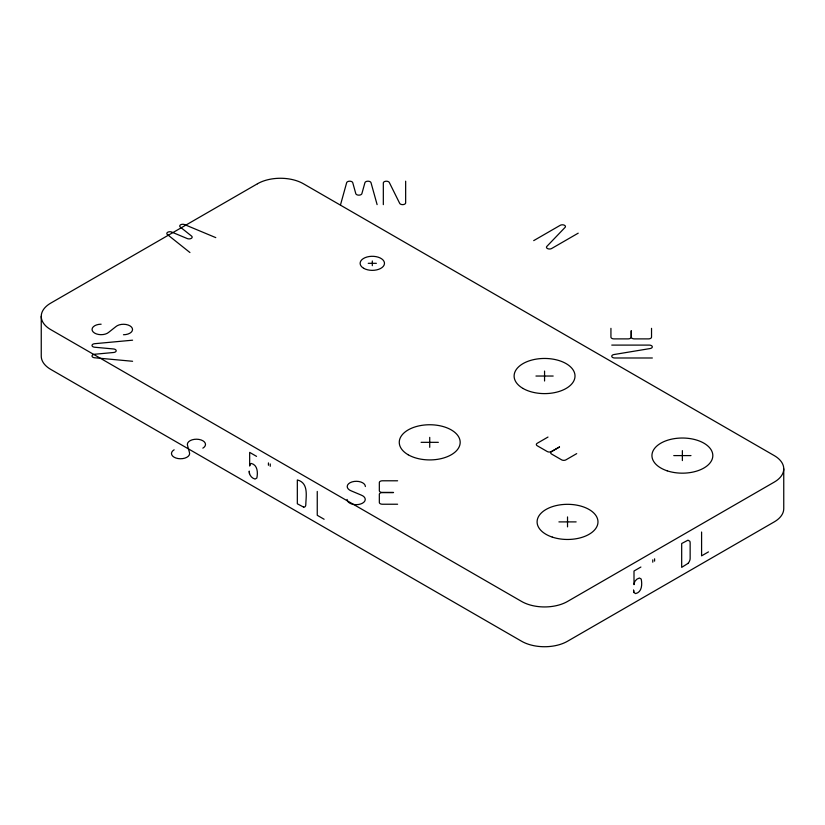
<?xml version="1.0" encoding="UTF-8"?>
<svg xmlns="http://www.w3.org/2000/svg" width="825" height="825" viewBox="0 0 825 825"><rect width="100%" height="100%" fill="white"/><g stroke="black" fill="none" stroke-linecap="round" stroke-linejoin="round"><path stroke-width="1.24" d="M340.57 204.621L346.655 182.696A3.083 1.784 0 0 1 349.697 181.201A3.083 1.784 0 0 1 352.749 182.696L355.792 193.658A3.083 1.784 0 0 0 358.834 195.154A3.083 1.784 0 0 0 361.876 193.658L364.928 182.696A3.083 1.784 0 0 1 367.971 181.201A3.083 1.784 0 0 1 371.013 182.696L377.108 204.621M533.713 240.622L560.268 225.287A3.052 1.763 0 0 1 564.248 225.163A3.052 1.763 0 0 1 565.063 227.411L546.872 246.376A3.042 1.753 0 0 0 547.656 248.645A3.042 1.753 0 0 0 551.657 248.5L578.212 233.166M547.996 437.054L537.23 443.272A3.042 1.753 0 0 0 537.23 445.758L547.233 451.533A3.042 1.753 0 0 0 551.533 451.533L559.474 446.995L551.533 451.533A3.042 1.753 0 0 0 551.626 454.07L561.629 459.845A3.042 1.753 0 0 0 565.94 459.845L576.706 453.626M640.901 567.033L634.002 571.013L634.002 584.647L634.755 581.522L636.879 579.171L639.416 578.005L641.19 579.026C642.314 584.213 642.046 592.195 635.59 593.598L633.837 592.484L633.579 590.195L633.837 592.484M708.458 551.904L701.59 555.864L701.59 532.022M132.588 340.189L94.617 343.705A3.083 1.784 0 0 0 92.018 345.458A3.083 1.784 0 0 0 94.617 347.222L113.602 348.975A3.083 1.784 0 0 1 116.191 350.738A3.083 1.784 0 0 1 113.602 352.492L94.617 354.255A3.083 1.784 0 0 0 92.018 356.008A3.083 1.784 0 0 0 94.617 357.772L132.588 361.278M368.249 263.319L376.365 263.319M611.758 345.097L649.316 345.097A3.052 1.763 0 0 1 652.286 346.624A3.052 1.763 0 0 1 650.1 348.552L614.017 354.533A3.042 1.753 0 0 0 611.779 356.462A3.042 1.753 0 0 0 614.8 357.988L652.358 357.988M535.951 376.035L553.173 376.035M421.111 442.334L438.343 442.334M673.757 455.596L690.979 455.596M397.609 480.789L382.377 480.789A3.042 1.753 0 0 0 379.335 482.553L379.335 490.71A3.042 1.753 0 0 0 382.377 492.473L393.546 492.515L382.377 492.546A3.042 1.753 0 0 0 379.335 494.309L379.335 502.477A3.042 1.753 0 0 0 382.377 504.23L397.609 504.23M558.917 521.895L576.139 521.895M215.779 237.621L184.625 224.606A3.083 1.784 0 0 0 180.634 224.782A3.083 1.784 0 0 0 180.314 227.092L191.586 236.084A3.083 1.784 0 0 1 191.266 238.384A3.083 1.784 0 0 1 187.275 238.569L171.703 232.062A3.083 1.784 0 0 0 167.712 232.248A3.083 1.784 0 0 0 167.392 234.547L189.936 252.532M256.554 456.369L249.666 452.389L249.666 466.022L250.408 463.774L251.316 463.464C257.699 464.97 257.967 472.828 256.843 478.026L255.08 479.067C251.563 478.211 248.964 474.695 249.233 471.085L249.49 473.674M324.112 519.255L317.254 515.295L317.254 491.442M783.75 468.858L783.75 508.633A32.484 18.748 0 0 1 774.232 521.895L567.528 641.242A32.484 18.748 0 0 1 521.596 641.242L50.768 369.404A32.484 18.748 0 0 1 41.25 356.142L41.25 316.367M682.368 450.625L682.368 460.567M654.596 558.803L654.596 561.144M652.781 559.845L652.781 562.196M651.533 328.34L651.533 337.136A3.042 1.753 0 0 1 648.491 338.889L634.342 338.889A3.042 1.753 0 0 1 631.3 337.136L631.238 330.691L631.166 337.136A3.042 1.753 0 0 1 628.124 338.889L613.975 338.889A3.042 1.753 0 0 1 610.933 337.136L610.933 328.34M567.528 516.924L567.528 526.866M544.562 371.064L544.562 381.006M429.722 437.363L429.722 447.305M405.653 181.191L405.653 202.868A3.042 1.753 0 0 1 403.012 204.61A3.042 1.753 0 0 1 399.671 203.321L389.317 182.49A3.052 1.763 0 0 0 385.976 181.232A3.052 1.763 0 0 0 383.326 182.944L383.326 204.631M372.312 260.978L372.312 265.671M270.249 463.949L270.249 466.3M268.434 462.907L268.434 465.259M123.461 334.744A9.075 5.239 0 0 0 131.422 326.989A9.075 5.239 0 0 0 115.809 326.69L108.787 332.258A9.075 5.239 0 0 1 93.173 331.959A9.075 5.239 0 0 1 101.135 324.204M365.372 486.544A9.075 5.239 0 0 0 351.924 481.944A9.075 5.239 0 0 0 351.419 490.957L361.051 495.01A9.075 5.239 0 0 1 360.546 504.023A9.075 5.239 0 0 1 347.098 499.434M202.847 448.15A9.075 5.239 0 0 0 198.969 439.416A9.075 5.239 0 0 0 187.564 445.582L189.42 452.378A9.075 5.239 0 0 1 178.014 458.545A9.075 5.239 0 0 1 174.137 449.811M688.009 563.403L681.677 567.373L681.677 543.52L688.009 540.179L689.875 541.293L690.143 542.716L690.143 558.401A4.981 2.877 -60 0 1 688.009 563.403M257.472 183.758L50.768 303.105A32.484 18.748 0 0 0 50.768 329.629L521.596 601.456A32.484 18.748 0 0 0 567.528 601.456L774.232 482.12A32.484 18.748 0 0 0 774.232 455.596L303.404 183.758A32.484 18.748 0 0 0 257.472 183.758M303.662 507.138L297.33 503.797L297.33 479.944C308.767 482.862 306.044 495.856 305.797 504.601A4.981 2.877 60 0 1 303.662 507.138M363.691 268.3A12.179 7.033 0 0 0 384.068 265.145A12.179 7.033 0 0 0 369.157 256.534A12.179 7.033 0 0 0 363.691 268.3M523.029 388.462A30.453 17.583 0 0 0 573.973 380.583A30.453 17.583 0 0 0 536.683 359.05A30.453 17.583 0 0 0 523.029 388.462M552.307 537.116A30.453 17.583 0 0 0 597.981 521.895A30.453 17.583 0 0 0 552.307 506.674A30.453 17.583 0 0 0 552.307 537.116M667.147 470.817A30.453 17.583 0 0 0 712.821 455.596A30.453 17.583 0 0 0 667.147 440.375A30.453 17.583 0 0 0 667.147 470.817M408.189 454.771A30.453 17.583 0 0 0 459.143 446.882A30.453 17.583 0 0 0 421.843 425.349A30.453 17.583 0 0 0 408.189 454.771"/></g></svg>
